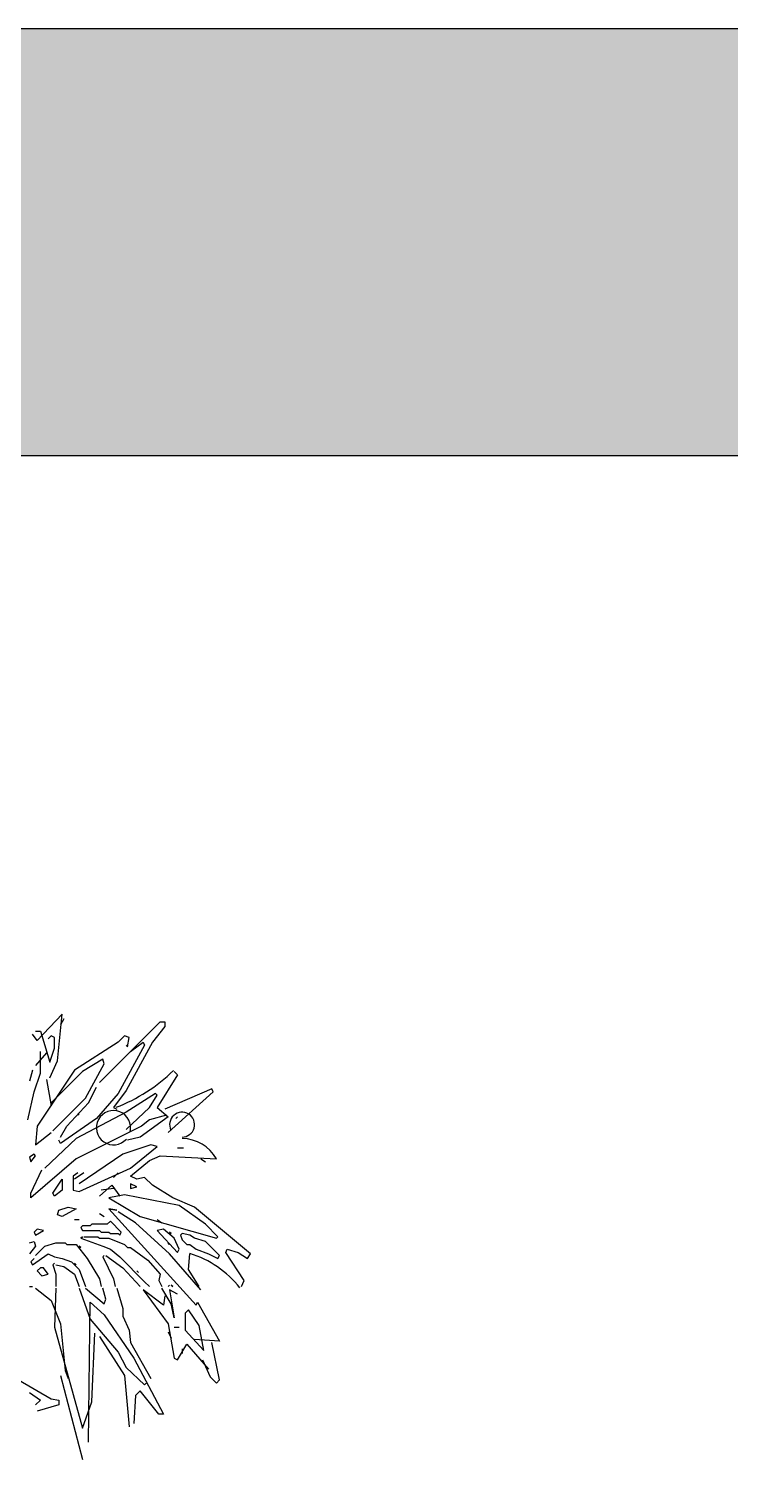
# Model space of a CAD drawing. Header units: millimetres. Extents: x 12377 to 30673, y 89761 to 101952.
# Drawn here: x 23898 to 24415, y 100898 to 101952 of the extents above; entities that cross this region are included whole.
import ezdxf

# ---------------------------------------------------------------- set-up
doc = ezdxf.new("R2010")
doc.units = ezdxf.units.MM
doc.layers.add('www.cad-blocks.net', color=7, linetype='Continuous')

# ---------------------------------------------------------------- blocks, each defined once
blk = doc.blocks.new('A$C76AA168E')
at = {"linetype": 'ByBlock'}
for p, q in [((451.2, 1437.8), (432.9, 1418.3)), ((447.8, 1403.4), (451.2, 1437.8)), ((452.4, 1434.4), (450.1, 1429.8)), ((432.9, 1418.3), (429.4, 1422.9)), ((431.7, 1425.2), (435.2, 1425.2)), ((435.2, 1425.2), (442.1, 1402.3)), ((478.8, 1387.4), (523.5, 1432.1)), ((526.9, 1428.7), (517.8, 1417.2)), ((523.5, 1432.1), (526.9, 1432.1)), ((526.9, 1432.1), (526.9, 1428.7)), ((443.2, 1421.8), (440.9, 1419.5)), ((442.1, 1402.3), (445.5, 1412.6)), ((445.5, 1420.6), (443.2, 1421.8)), ((445.5, 1412.6), (445.5, 1420.6)), ((492.5, 1417.2), (460.4, 1396.5)), ((497.1, 1421.8), (492.5, 1417.2)), ((512, 1414.9), (492.5, 1379.3)), ((500.6, 1420.6), (497.1, 1421.8)), ((517.8, 1417.2), (498.3, 1381.6)), ((498.3, 1414.9), (499.4, 1413.7)), ((499.4, 1413.7), (500.6, 1420.6)), ((501.7, 1410.3), (510.9, 1417.2)), ((510.9, 1417.2), (512, 1414.9)), ((439.8, 1409.2), (431.7, 1400)), ((435.2, 1394.2), (435.2, 1410.3)), ((442.1, 1390.8), (447.8, 1403.4)), ((481.1, 1404.6), (466.2, 1395.4)), ((482.2, 1401.1), (481.1, 1404.6)), ((429.4, 1396.5), (427.2, 1388.5)), ((430.6, 1380.5), (435.2, 1394.2)), ((460.4, 1396.5), (432.9, 1355.2)), ((466.2, 1395.4), (443.2, 1372.4)), ((468.4, 1375.9), (482.2, 1401.1)), ((536.1, 1393.1), (521.2, 1369)), ((533.8, 1395.4), (536.1, 1393.1)), ((439.8, 1389.7), (443.2, 1370.2)), ((470.7, 1372.4), (476.5, 1383.9)), ((498.3, 1381.6), (489.1, 1369)), ((561.4, 1382.8), (526.9, 1367.9)), ((562.5, 1380.5), (561.4, 1382.8)), ((426, 1359.8), (430.6, 1380.5)), ((444.4, 1351.8), (468.4, 1375.9)), ((454.7, 1355.2), (470.7, 1372.4)), ((492.5, 1379.3), (476.5, 1361)), ((520.1, 1379.3), (498.3, 1365.6)), ((515.5, 1369), (521.2, 1378.2)), ((521.2, 1378.2), (520.1, 1379.3)), ((529.2, 1350.7), (562.5, 1380.5)), ((476.5, 1361), (450.1, 1342.6)), ((498.3, 1365.6), (461.6, 1346.1)), ((462.7, 1363.3), (463.9, 1364.4)), ((489.1, 1369), (491.4, 1367.9)), ((498.3, 1352.9), (515.5, 1369)), ((529.2, 1362.1), (508.6, 1347.2)), ((515.5, 1359.8), (509.7, 1355.2)), ((528.1, 1363.3), (515.5, 1359.8)), ((521.2, 1369), (529.2, 1362.1)), ((535, 1361), (536.1, 1362.1)), ((432.9, 1355.2), (431.7, 1341.5)), ((431.7, 1341.5), (443.2, 1350.7)), ((450.1, 1347.2), (454.7, 1355.2)), ((509.7, 1355.2), (461.6, 1331.2)), ((461.6, 1346.1), (438.6, 1324.3)), ((450.1, 1342.6), (448.9, 1344.9)), ((516.6, 1341.5), (496, 1334.6)), ((508.6, 1347.2), (499.4, 1344.9)), ((501.7, 1324.3), (521.2, 1340.3)), ((521.2, 1340.3), (516.6, 1341.5)), ((536.1, 1339.2), (540.7, 1339.2)), ((430.6, 1334.6), (427.2, 1332.3)), ((427.2, 1332.3), (428.3, 1328.9)), ((428.3, 1328.9), (431.7, 1333.4)), ((461.6, 1331.2), (428.3, 1302.5)), ((431.7, 1333.4), (430.6, 1334.6)), ((496, 1334.6), (463.9, 1312.8)), ((501.7, 1318.5), (515.5, 1330)), ((515.5, 1330), (523.5, 1333.4)), ((523.5, 1333.4), (564.8, 1331.2)), ((553.3, 1331.2), (556.8, 1328.9)), ((428.3, 1305.9), (436.3, 1323.1)), ((462.7, 1320.8), (459.3, 1318.5)), ((459.3, 1318.5), (459.3, 1308.2)), ((467.3, 1320.8), (460.4, 1316.2)), ((463.9, 1307.1), (501.7, 1324.3)), ((492.5, 1320.8), (489.1, 1317.4)), ((506.3, 1316.2), (501.7, 1318.5)), ((512, 1317.4), (506.3, 1316.2)), ((517.8, 1311.7), (512, 1317.4)), ((444.4, 1305.9), (451.2, 1316.2)), ((451.2, 1308.2), (445.5, 1303.6)), ((451.2, 1316.2), (451.2, 1308.2)), ((459.3, 1308.2), (463.9, 1307.1)), ((478.8, 1303.6), (487.9, 1311.7)), ((489.1, 1309.4), (479.9, 1308.2)), ((487.9, 1311.7), (493.7, 1303.6)), ((501.7, 1312.8), (501.7, 1309.4)), ((506.3, 1310.5), (501.7, 1312.8)), ((501.7, 1309.4), (506.3, 1310.5)), ((532.7, 1302.5), (517.8, 1311.7)), ((428.3, 1302.5), (428.3, 1305.9)), ((445.5, 1303.6), (444.4, 1305.9)), ((497.1, 1304.8), (485.7, 1302.5)), ((485.7, 1302.5), (508.6, 1288.7)), ((537.3, 1296.7), (497.1, 1304.8)), ((548.7, 1295.6), (532.7, 1302.5)), ((556.8, 1283), (537.3, 1296.7)), ((447.8, 1289.9), (448.9, 1293.3)), ((451.2, 1288.7), (447.8, 1289.9)), ((448.9, 1293.3), (455.8, 1295.6)), ((461.6, 1294.4), (451.2, 1288.7)), ((455.8, 1295.6), (461.6, 1294.4)), ((460.4, 1286.4), (463.9, 1286.4)), ((478.8, 1291), (482.2, 1288.7)), ((485.7, 1294.4), (549.9, 1223.3)), ((491.4, 1293.3), (485.7, 1294.4)), ((485.7, 1294.4), (491.4, 1293.3)), ((505.2, 1284.1), (492.5, 1292.2)), ((508.6, 1288.7), (564.8, 1272.7)), ((521.2, 1286.4), (524.7, 1284.1)), ((590, 1261.2), (548.7, 1295.6)), ((432.9, 1279.5), (430.6, 1277.2)), ((430.6, 1277.2), (431.7, 1274.9)), ((431.7, 1274.9), (437.5, 1278.4)), ((437.5, 1278.4), (432.9, 1279.5)), ((466.2, 1281.8), (465, 1280.7)), ((465, 1280.7), (466.2, 1278.4)), ((471.9, 1281.8), (466.2, 1281.8)), ((466.2, 1278.4), (478.8, 1278.4)), ((473, 1283), (471.9, 1281.8)), ((484.5, 1283), (473, 1283)), ((478.8, 1278.4), (479.9, 1277.2)), ((479.9, 1277.2), (485.7, 1277.2)), ((486.8, 1285.3), (484.5, 1283)), ((485.7, 1277.2), (486.8, 1276.1)), ((494.8, 1277.2), (486.8, 1285.3)), ((486.8, 1276.1), (492.5, 1276.1)), ((492.5, 1276.1), (493.7, 1274.9)), ((493.7, 1274.9), (494.8, 1277.2)), ((530.4, 1261.2), (505.2, 1284.1)), ((525.8, 1279.5), (521.2, 1278.4)), ((521.2, 1278.4), (536.1, 1262.3)), ((533.8, 1272.7), (525.8, 1279.5)), ((531.5, 1276.1), (530.4, 1277.2)), ((530.4, 1277.2), (531.5, 1276.1)), ((539.6, 1276.1), (538.4, 1274.9)), ((545.3, 1274.9), (539.6, 1276.1)), ((565.9, 1273.8), (556.8, 1283)), ((427.2, 1269.2), (430.6, 1270.4)), ((431.7, 1266.9), (427.2, 1261.2)), ((430.6, 1270.4), (431.7, 1266.9)), ((431.7, 1260), (438.6, 1266.9)), ((438.6, 1266.9), (446.7, 1269.2)), ((446.7, 1269.2), (453.5, 1269.2)), ((453.5, 1269.2), (454.7, 1268.1)), ((454.7, 1268.1), (461.6, 1268.1)), ((461.6, 1268.1), (469.6, 1257.7)), ((465, 1265.8), (463.9, 1266.9)), ((463.9, 1266.9), (465, 1265.8)), ((466.2, 1273.8), (465, 1272.7)), ((465, 1272.7), (466.2, 1273.8)), ((465, 1272.7), (481.1, 1266.9)), ((467.3, 1273.8), (477.6, 1273.8)), ((477.6, 1273.8), (478.8, 1272.7)), ((478.8, 1272.7), (485.7, 1272.7)), ((481.1, 1266.9), (486.8, 1264.6)), ((485.7, 1272.7), (497.1, 1268.1)), ((497.1, 1268.1), (499.4, 1265.8)), ((499.4, 1265.8), (501.7, 1265.8)), ((501.7, 1265.8), (514.3, 1256.6)), ((530.4, 1268.1), (529.2, 1269.2)), ((529.2, 1269.2), (530.4, 1268.1)), ((537.3, 1264.6), (533.8, 1272.7)), ((538.4, 1274.9), (539.6, 1271.5)), ((539.6, 1271.5), (543, 1268.1)), ((543, 1268.1), (545.3, 1268.1)), ((548.7, 1272.7), (545.3, 1274.9)), ((545.3, 1268.1), (549.9, 1264.6)), ((556.8, 1270.4), (548.7, 1272.7)), ((567.1, 1260), (556.8, 1270.4)), ((564.8, 1272.7), (565.9, 1273.8)), ((428.3, 1255.4), (430.6, 1257.7)), ((428.3, 1255.4), (429.4, 1253.2)), ((429.4, 1253.2), (440.9, 1261.2)), ((440.9, 1261.2), (445.5, 1258.9)), ((445.5, 1254.3), (444.4, 1253.2)), ((444.4, 1253.2), (445.5, 1254.3)), ((445.5, 1258.9), (451.2, 1257.7)), ((451.2, 1257.7), (458.1, 1255.4)), ((458.1, 1255.4), (463.9, 1249.7)), ((461.6, 1253.2), (460.4, 1254.3)), ((460.4, 1254.3), (461.6, 1253.2)), ((469.6, 1257.7), (478.8, 1242.8)), ((482.2, 1260), (481.1, 1258.9)), ((481.1, 1258.9), (482.2, 1260)), ((481.1, 1258.9), (489.1, 1242.8)), ((483.4, 1260), (496, 1250.9)), ((486.8, 1264.6), (493.7, 1258.9)), ((493.7, 1258.9), (512, 1240.5)), ((514.3, 1256.6), (523.5, 1246.3)), ((553.3, 1234.8), (530.4, 1261.2)), ((536.1, 1262.3), (537.3, 1264.6)), ((544.2, 1249.7), (545.3, 1261.2)), ((549.9, 1264.6), (559.1, 1261.2)), ((559.1, 1261.2), (565.9, 1257.7)), ((565.9, 1257.7), (567.1, 1260)), ((571.7, 1262.3), (572.8, 1264.6)), ((585.4, 1241.7), (571.7, 1262.3)), ((572.8, 1264.6), (580.9, 1262.3)), ((580.9, 1262.3), (587.7, 1257.7)), ((587.7, 1257.7), (590, 1261.2)), ((435.2, 1250.9), (432.9, 1248.6)), ((432.9, 1248.6), (436.3, 1245.1)), ((437.5, 1250.9), (435.2, 1250.9)), ((436.3, 1245.1), (440.9, 1246.3)), ((440.9, 1246.3), (437.5, 1250.9)), ((444.4, 1253.2), (446.7, 1246.3)), ((446.7, 1253.2), (452.4, 1252)), ((446.7, 1246.3), (446.7, 1237.1)), ((452.4, 1252), (460.4, 1246.3)), ((460.4, 1246.3), (463.9, 1237.1)), ((463.9, 1249.7), (468.4, 1237.1)), ((496, 1250.9), (508.6, 1237.1)), ((507.4, 1247.4), (506.3, 1248.6)), ((506.3, 1248.6), (507.4, 1247.4)), ((523.5, 1246.3), (522.4, 1241.7)), ((552.2, 1237.1), (544.2, 1249.7)), ((427.2, 1237.1), (429.4, 1237.1)), ((431.7, 1235.9), (443.2, 1226.8)), ((446.7, 1235.9), (445.5, 1207.3)), ((463.9, 1235.9), (471.9, 1213)), ((468.4, 1235.9), (482.2, 1224.5)), ((478.8, 1242.8), (479.9, 1237.1)), ((483.4, 1227.9), (481.1, 1235.9)), ((489.1, 1242.8), (490.2, 1237.1)), ((491.4, 1235.9), (496, 1221)), ((510.9, 1234.8), (529.2, 1209.6)), ((525.8, 1223.3), (510.9, 1234.8)), ((512, 1240.5), (515.5, 1237.1)), ((522.4, 1241.7), (524.7, 1237.1)), ((531.5, 1224.5), (524.7, 1235.9)), ((530.4, 1238.2), (529.2, 1237.1)), ((529.2, 1237.1), (530.4, 1238.2)), ((530.4, 1234.8), (533.8, 1214.2)), ((536.1, 1231.4), (530.4, 1234.8)), ((532.7, 1237.1), (531.5, 1238.2)), ((531.5, 1238.2), (532.7, 1237.1)), ((583.2, 1237.1), (585.4, 1241.7)), ((443.2, 1226.8), (450.1, 1209.6)), ((470.7, 1122.4), (471.9, 1225.6)), ((471.9, 1225.6), (482.2, 1216.4)), ((482.2, 1224.5), (483.4, 1227.9)), ((526.9, 1230.2), (525.8, 1223.3)), ((533.8, 1214.2), (531.5, 1224.5)), ((549.9, 1223.3), (551, 1225.6)), ((551, 1225.6), (567.1, 1196.9)), ((471.9, 1213), (492.5, 1188.9)), ((482.2, 1216.4), (504, 1184.3)), ((496, 1221), (496, 1215.3)), ((496, 1215.3), (500.6, 1205)), ((544.2, 1219.9), (541.9, 1217.6)), ((541.9, 1217.6), (541.9, 1205)), ((552.2, 1208.4), (544.2, 1219.9)), ((445.5, 1207.3), (466.2, 1132.7)), ((450.1, 1209.6), (453.5, 1175.2)), ((473, 1152.2), (475.3, 1202.7)), ((500.6, 1205), (501.7, 1195.8)), ((529.2, 1209.6), (533.8, 1184.3)), ((529.2, 1203.8), (531.5, 1199.2)), ((533.8, 1207.3), (537.3, 1207.3)), ((541.9, 1205), (555.6, 1190.1)), ((555.6, 1190.1), (552.2, 1208.4)), ((478.8, 1200.4), (497.1, 1171.7)), ((501.7, 1195.8), (516.6, 1169.4)), ((536.1, 1183.2), (543, 1194.7)), ((539.6, 1191.2), (539.6, 1187.8)), ((543, 1194.7), (559.1, 1176.3)), ((567.1, 1196.9), (548.7, 1198.1)), ((567.1, 1168.3), (561.4, 1195.8)), ((492.5, 1188.9), (498.3, 1177.4)), ((504, 1184.3), (525.8, 1143)), ((533.8, 1184.3), (536.1, 1183.2)), ((554.5, 1183.2), (560.2, 1170.6)), ((450.1, 1171.7), (466.2, 1109.8)), ((453.5, 1175.2), (455.8, 1169.4)), ((497.1, 1171.7), (500.6, 1133.9)), ((498.3, 1177.4), (512, 1164.8)), ((560.2, 1170.6), (564.8, 1166)), ((419.1, 1168.3), (443.2, 1154.5)), ((508.6, 1160.2), (505.2, 1156.8)), ((522.4, 1143), (508.6, 1160.2)), ((512, 1164.8), (513.2, 1166)), ((564.8, 1166), (567.1, 1168.3)), ((427.2, 1159.1), (435.2, 1153.4)), ((435.2, 1153.4), (431.7, 1149.9)), ((448.9, 1149.9), (432.9, 1145.3)), ((443.2, 1154.5), (448.9, 1153.4)), ((448.9, 1153.4), (448.9, 1149.9)), ((466.2, 1132.7), (473, 1152.2)), ((505.2, 1156.8), (504, 1136.2)), ((525.8, 1143), (522.4, 1143))]:
    blk.add_line(p, q, dxfattribs=at)
for centre, radius, start, end in [((446.7, 1484.9), 123.9, 290.9245, 314.2559), ((489.1, 1354.1), 12.6, 344.7449, 318.3665), ((539.6, 1356.4), 9.18, 270, 206.5651), ((539.6, 1317.4), 28.7, 28.6105, 90), ((523.5, 1190.1), 74.6, 38.2544, 72.9622)]:
    blk.add_arc(centre, radius, start, end, dxfattribs=at)
blk = doc.blocks.new('FORMAT')
at = {"layer": 'www.cad-blocks.net', "true_color": 0x546d8e}
h = blk.add_hatch(color=155, dxfattribs=at)
h.set_gradient(color1=(68, 68, 68), color2=(84, 109, 142), tint=1)
h.paths.add_polyline_path([(13495.8, 101952.1), (13495.8, 101637.7), (30672.7, 101637.7), (30672.7, 101952.1)])
at = {"layer": 'www.cad-blocks.net', "color": 155, "true_color": 0x546d8e}
for p, q in [((13495.8, 101952.1), (30672.7, 101952.1)), ((13495.8, 101637.7), (30672.7, 101637.7)), ((13495.8, 101637.7), (30672.7, 101637.7))]:
    blk.add_line(p, q, dxfattribs=at)

msp = doc.modelspace()

# ---------------------------------------------------------------- block references
msp.add_blockref('A$C76AA168E', (23471.8, 99788.4))
at = {"layer": 'www.cad-blocks.net'}
msp.add_blockref('FORMAT', (0, 0), dxfattribs=at)

doc.saveas('drawing.dxf')
